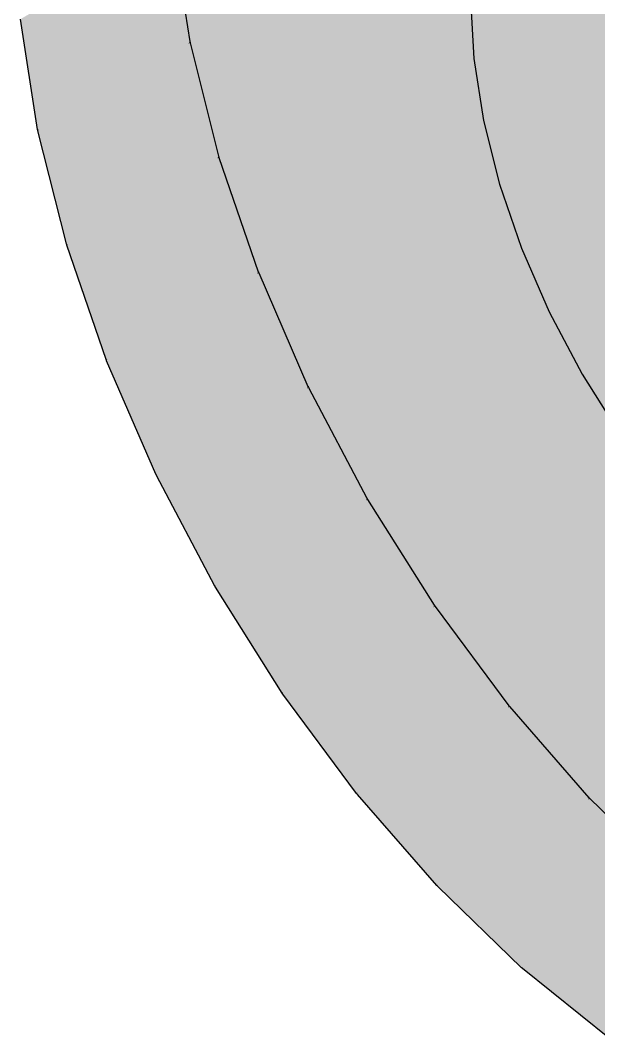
# Model space of a CAD drawing. Extents: x 0 to 297, y 0 to 210.
# Drawn here: x 184.78 to 190.15, y 142.9 to 152.36 of the extents above; entities that cross this region are included whole.
import ezdxf

# ---------------------------------------------------------------- set-up
doc = ezdxf.new("R2010")
doc.units = 0
doc.layers.add('SOMBRA', color=8, linetype='CONTINUOUS')
doc.layers.add('VISIBLE', color=7, linetype='CONTINUOUS')

msp = doc.modelspace()

# ---------------------------------------------------------------- linework, layer by layer
at = {"layer": 'SOMBRA', "color": 253}
for points in [[(188.9645, 152.5588), (193.2071, 155.0083), (188.9947, 152.0085)], [(193.2071, 155.0083), (193.2374, 154.458), (188.9947, 152.0085)], [(188.9947, 152.0085), (193.2374, 154.458), (189.0849, 151.4326)], [(193.2374, 154.458), (193.3276, 153.8821), (189.0849, 151.4326)], [(186.1922, 153.1902), (186.3529, 152.1647), (184.9387, 151.3482)], [(186.1922, 153.1902), (184.9387, 151.3482), (186.1772, 153.1815)], [(186.3529, 152.1647), (186.1922, 153.1902), (186.2042, 153.1954)], [(186.3529, 152.1647), (186.2042, 153.1954), (187.1951, 152.7739)], [(186.1772, 153.1815), (184.9387, 151.3482), (184.778, 152.3737)], [(188.257, 152.9673), (188.2933, 152.3068), (187.8477, 152.4963)], [(188.257, 152.9673), (188.5664, 152.7887), (188.2933, 152.3068)], [(186.3529, 152.1647), (187.1951, 152.7739), (186.3662, 152.1611)], [(187.1951, 152.7739), (187.3316, 151.9024), (186.3662, 152.1611)], [(187.1951, 152.7739), (187.8477, 152.4963), (187.3316, 151.9024)], [(188.5664, 152.7887), (188.6, 152.1764), (188.2933, 152.3068)], [(188.5664, 152.7887), (188.7743, 152.6686), (188.6, 152.1764)], [(188.7743, 152.6686), (188.8062, 152.0887), (188.6, 152.1764)], [(188.7743, 152.6686), (188.9029, 152.5944), (188.8062, 152.0887)], [(188.9029, 152.5944), (188.9337, 152.0344), (188.8062, 152.0887)], [(188.9029, 152.5944), (188.9645, 152.5588), (188.9337, 152.0344)], [(188.9645, 152.5588), (188.9947, 152.0085), (188.9337, 152.0344)], [(187.8477, 152.4963), (187.9675, 151.7321), (187.3316, 151.9024)], [(187.8477, 152.4963), (188.2933, 152.3068), (187.9675, 151.7321)], [(188.2933, 152.3068), (188.4015, 151.6158), (187.9675, 151.7321)], [(188.2933, 152.3068), (188.6, 152.1764), (188.4015, 151.6158)], [(186.3557, 152.1534), (186.3529, 152.1647), (186.3662, 152.1611)], [(186.6205, 151.1), (186.3557, 152.1534), (186.3662, 152.1611)], [(186.6205, 151.1), (186.3662, 152.1611), (187.3316, 151.9024)], [(188.6, 152.1764), (188.7004, 151.5357), (188.4015, 151.6158)], [(188.6, 152.1764), (188.8062, 152.0887), (188.7004, 151.5357)], [(188.8062, 152.0887), (188.9013, 151.4819), (188.7004, 151.5357)], [(188.8062, 152.0887), (188.9337, 152.0344), (188.9013, 151.4819)], [(188.9337, 152.0344), (189.0255, 151.4486), (188.9013, 151.4819)], [(188.9337, 152.0344), (188.9947, 152.0085), (189.0255, 151.4486)], [(188.9947, 152.0085), (189.0849, 151.4326), (189.0255, 151.4486)], [(186.6205, 151.1), (187.3316, 151.9024), (186.6332, 151.0987)], [(187.3316, 151.9024), (187.5566, 151.0073), (186.6332, 151.0987)], [(187.3316, 151.9024), (187.9675, 151.7321), (187.5566, 151.0073)], [(187.9675, 151.7321), (188.1648, 150.947), (187.5566, 151.0073)], [(187.9675, 151.7321), (188.4015, 151.6158), (188.1648, 150.947)], [(188.4015, 151.6158), (188.5799, 150.9059), (188.1648, 150.947)], [(188.4015, 151.6158), (188.7004, 151.5357), (188.5799, 150.9059)], [(188.7004, 151.5357), (188.8658, 150.8776), (188.5799, 150.9059)], [(188.7004, 151.5357), (188.9013, 151.4819), (188.8658, 150.8776)], [(188.9013, 151.4819), (189.0579, 150.8585), (188.8658, 150.8776)], [(188.9013, 151.4819), (189.0255, 151.4486), (189.0579, 150.8585)], [(189.0255, 151.4486), (189.1767, 150.8468), (189.0579, 150.8585)], [(189.0255, 151.4486), (189.0849, 151.4326), (189.1767, 150.8468)], [(189.0849, 151.4326), (189.2336, 150.8411), (189.1767, 150.8468)], [(186.6244, 151.0886), (186.6205, 151.1), (186.6332, 151.0987)], [(186.9886, 150.0253), (186.6244, 151.0886), (186.6332, 151.0987)], [(186.9886, 150.0253), (186.6332, 151.0987), (187.5566, 151.0073)], [(186.9886, 150.0253), (187.5566, 151.0073), (187.0006, 150.0264)], [(187.5566, 151.0073), (187.8662, 150.1037), (187.0006, 150.0264)], [(187.5566, 151.0073), (188.1648, 150.947), (187.8662, 150.1037)], [(188.1648, 150.947), (188.4362, 150.1546), (187.8662, 150.1037)], [(188.1648, 150.947), (188.5799, 150.9059), (188.4362, 150.1546)], [(188.5799, 150.9059), (188.8254, 150.1894), (188.4362, 150.1546)], [(188.5799, 150.9059), (188.8658, 150.8776), (188.8254, 150.1894)], [(188.8658, 150.8776), (189.0934, 150.2133), (188.8254, 150.1894)], [(188.8658, 150.8776), (189.0579, 150.8585), (189.0934, 150.2133)], [(189.0579, 150.8585), (189.2735, 150.2294), (189.0934, 150.2133)], [(189.0579, 150.8585), (189.1767, 150.8468), (189.2735, 150.2294)], [(189.1767, 150.8468), (189.3848, 150.2393), (189.2735, 150.2294)], [(189.1767, 150.8468), (189.2336, 150.8411), (189.3848, 150.2393)], [(189.2336, 150.8411), (189.4381, 150.2441), (189.3848, 150.2393)], [(187.8662, 150.1037), (188.4362, 150.1546), (188.255, 149.2072)], [(188.4362, 150.1546), (188.7772, 149.3684), (188.255, 149.2072)], [(188.4362, 150.1546), (188.8254, 150.1894), (188.7772, 149.3684)], [(188.8254, 150.1894), (189.1338, 149.4785), (188.7772, 149.3684)], [(188.8254, 150.1894), (189.0934, 150.2133), (189.1338, 149.4785)], [(189.0934, 150.2133), (189.2735, 150.2294), (189.3792, 149.5543)], [(189.0934, 150.2133), (189.3792, 149.5543), (189.1338, 149.4785)], [(189.2735, 150.2294), (189.3848, 150.2393), (189.5442, 149.6052)], [(189.2735, 150.2294), (189.5442, 149.6052), (189.3792, 149.5543)], [(189.3848, 150.2393), (189.4381, 150.2441), (189.6462, 149.6367)], [(189.3848, 150.2393), (189.6462, 149.6367), (189.5442, 149.6052)], [(189.4381, 150.2441), (189.6951, 149.6517), (189.6462, 149.6367)], [(187.4511, 148.9591), (187.0006, 150.0264), (187.8662, 150.1037)], [(187.4511, 148.9591), (187.8662, 150.1037), (187.4621, 148.9625)], [(187.8662, 150.1037), (188.255, 149.2072), (187.4621, 148.9625)], [(186.9936, 150.014), (186.9886, 150.0253), (187.0006, 150.0264)], [(187.4511, 148.9591), (186.9936, 150.014), (187.0006, 150.0264)], [(189.3792, 149.5543), (189.5442, 149.6052), (189.7185, 148.9117)], [(189.5442, 149.6052), (189.6462, 149.6367), (189.8655, 148.9966)], [(189.5442, 149.6052), (189.8655, 148.9966), (189.7185, 148.9117)], [(189.6462, 149.6367), (189.6951, 149.6517), (189.9565, 149.0491)], [(189.6462, 149.6367), (189.9565, 149.0491), (189.8655, 148.9966)], [(189.6951, 149.6517), (190, 149.0742), (189.9565, 149.0491)], [(189.1338, 149.4785), (189.3792, 149.5543), (189.4997, 148.7854)], [(189.3792, 149.5543), (189.7185, 148.9117), (189.4997, 148.7854)], [(188.7772, 149.3684), (189.1338, 149.4785), (189.1819, 148.6019)], [(189.1338, 149.4785), (189.4997, 148.7854), (189.1819, 148.6019)], [(188.255, 149.2072), (188.7772, 149.3684), (188.7165, 148.3332)], [(188.7772, 149.3684), (189.1819, 148.6019), (188.7165, 148.3332)], [(188, 147.9195), (187.4621, 148.9625), (188.255, 149.2072)], [(188, 147.9195), (188.255, 149.2072), (188.0098, 147.9251)], [(188.255, 149.2072), (188.7165, 148.3332), (188.0098, 147.9251)], [(189.8655, 148.9966), (189.9565, 149.0491), (190.2319, 148.414)], [(189.9565, 149.0491), (190, 149.0742), (190.3102, 148.4866)], [(189.9565, 149.0491), (190.3102, 148.4866), (190.2319, 148.414)], [(190, 149.0742), (190.3477, 148.5214), (190.3102, 148.4866)], [(187.457, 148.948), (187.4511, 148.9591), (187.4621, 148.9625)], [(188, 147.9195), (187.457, 148.948), (187.4621, 148.9625)], [(189.7185, 148.9117), (189.8655, 148.9966), (190.1054, 148.2966)], [(189.8655, 148.9966), (190.2319, 148.414), (190.1054, 148.2966)], [(189.4997, 148.7854), (189.7185, 148.9117), (189.917, 148.1219)], [(189.7185, 148.9117), (190.1054, 148.2966), (189.917, 148.1219)], [(189.1819, 148.6019), (189.4997, 148.7854), (189.6434, 147.8681)], [(189.4997, 148.7854), (189.917, 148.1219), (189.6434, 147.8681)], [(188.7165, 148.3332), (189.1819, 148.6019), (189.2427, 147.4965)], [(189.1819, 148.6019), (189.6434, 147.8681), (189.2427, 147.4965)], [(190.1054, 148.2966), (190.2319, 148.414), (190.5332, 147.7195)], [(188.6259, 146.9244), (188.0098, 147.9251), (188.7165, 148.3332)], [(188.6259, 146.9244), (188.7165, 148.3332), (188.6343, 146.9322)], [(188.7165, 148.3332), (189.2427, 147.4965), (188.6343, 146.9322)], [(189.917, 148.1219), (190.1054, 148.2966), (190.3785, 147.4994)], [(190.1054, 148.2966), (190.5332, 147.7195), (190.3785, 147.4994)], [(189.6434, 147.8681), (189.917, 148.1219), (190.1538, 147.1797)], [(189.917, 148.1219), (190.3785, 147.4994), (190.1538, 147.1797)], [(188.0067, 147.9089), (188, 147.9195), (188.0098, 147.9251)], [(188.6259, 146.9244), (188.0067, 147.9089), (188.0098, 147.9251)], [(189.2427, 147.4965), (189.6434, 147.8681), (189.8246, 146.7115)], [(189.6434, 147.8681), (190.1538, 147.1797), (189.8246, 146.7115)], [(189.318, 145.9907), (188.6343, 146.9322), (189.2427, 147.4965)], [(189.318, 145.9907), (189.2427, 147.4965), (189.3249, 146.0005)], [(189.2427, 147.4965), (189.8246, 146.7115), (189.3249, 146.0005)], [(190.1538, 147.1797), (190.3785, 147.4994), (190.7043, 146.5484)], [(189.8246, 146.7115), (190.1538, 147.1797), (190.4524, 145.9916)], [(190.1538, 147.1797), (190.7043, 146.5484), (190.4524, 145.9916)], [(188.6332, 146.9144), (188.6259, 146.9244), (188.6343, 146.9322)], [(189.318, 145.9907), (188.6332, 146.9144), (188.6343, 146.9322)], [(190.0646, 145.1345), (189.3249, 146.0005), (189.8246, 146.7115)], [(190.0646, 145.1345), (189.8246, 146.7115), (190.0699, 145.1462)], [(189.8246, 146.7115), (190.4524, 145.9916), (190.0699, 145.1462)], [(189.326, 145.9816), (189.318, 145.9907), (189.3249, 146.0005)], [(190.0646, 145.1345), (189.326, 145.9816), (189.3249, 146.0005)], [(190.8529, 144.3705), (190.0699, 145.1462), (190.4524, 145.9916)], [(190.073, 145.1264), (190.0646, 145.1345), (190.0699, 145.1462)], [(190.8529, 144.3705), (190.073, 145.1264), (190.0699, 145.1462)]]:
    msp.add_solid(points, dxfattribs=at)
at = {"layer": 'SOMBRA', "color": 252}
for points in [[(188.9335, 154.1826), (191.0858, 149.7011), (189.318, 154.2572)], [(189.318, 154.2572), (191.0858, 149.7011), (189.7328, 154.2539)], [(189.7328, 154.2539), (191.0858, 149.7011), (190.1707, 154.1728)], [(188.5858, 154.0312), (191.0858, 149.7011), (188.9335, 154.1826)], [(188.2809, 153.8058), (191.0858, 149.7011), (188.5858, 154.0312)], [(189.0849, 151.4326), (193.3276, 153.8821), (189.2336, 150.8411)], [(193.3276, 153.8821), (193.4762, 153.2906), (189.2336, 150.8411)], [(188.0239, 153.5101), (191.0858, 149.7011), (188.2809, 153.8058)], [(187.8194, 153.1492), (191.0858, 149.7011), (188.0239, 153.5101)], [(189.2336, 150.8411), (193.4762, 153.2906), (189.4381, 150.2441)], [(193.4762, 153.2906), (193.6808, 152.6936), (189.4381, 150.2441)], [(187.6707, 152.7294), (191.0858, 149.7011), (187.8194, 153.1492)], [(187.392, 152.3952), (187.5195, 152.3022), (187.6707, 152.7294)], [(187.5195, 152.3022), (187.5805, 152.2577), (187.6707, 152.7294)], [(187.5805, 152.2577), (191.0858, 149.7011), (187.6707, 152.7294)], [(189.4381, 150.2441), (193.6808, 152.6936), (189.6951, 149.6517)], [(193.6808, 152.6936), (193.9377, 152.1012), (189.6951, 149.6517)], [(186.3933, 152.4103), (186.8427, 152.1508), (187.1858, 152.5456)], [(186.8427, 152.1508), (187.392, 152.3952), (187.1858, 152.5456)], [(184.778, 152.3737), (185.7809, 151.9574), (184.7899, 152.3789)], [(184.778, 152.3737), (184.9387, 151.3482), (184.952, 151.3446)], [(184.778, 152.3737), (184.952, 151.3446), (185.7809, 151.9574)], [(184.7899, 152.3789), (185.7809, 151.9574), (186.3933, 152.4103)], [(185.7809, 151.9574), (186.8427, 152.1508), (186.3933, 152.4103)], [(186.8427, 152.1508), (187.1522, 151.9722), (187.392, 152.3952)], [(187.1522, 151.9722), (187.5195, 152.3022), (187.392, 152.3952)], [(187.1522, 151.9722), (187.3601, 151.8521), (187.5195, 152.3022)], [(187.3601, 151.8521), (187.5805, 152.2577), (187.5195, 152.3022)], [(187.3601, 151.8521), (187.4887, 151.7779), (187.5805, 152.2577)], [(187.4887, 151.7779), (187.5503, 151.7423), (187.5805, 152.2577)], [(187.5503, 151.7423), (191.0858, 149.7011), (187.5805, 152.2577)], [(184.9387, 151.3482), (186.3529, 152.1647), (186.3407, 152.1447)], [(184.9387, 151.3482), (186.3407, 152.1447), (184.9415, 151.3369)], [(186.3407, 152.1447), (185.2063, 150.2835), (184.9415, 151.3369)], [(186.3557, 152.1534), (186.6205, 151.1), (185.2063, 150.2835)], [(186.3557, 152.1534), (185.2063, 150.2835), (186.3407, 152.1447)], [(185.7809, 151.9574), (186.4335, 151.6798), (186.8427, 152.1508)], [(186.3529, 152.1647), (186.3557, 152.1534), (186.3407, 152.1447)], [(186.4335, 151.6798), (187.1522, 151.9722), (186.8427, 152.1508)], [(189.6951, 149.6517), (193.9377, 152.1012), (190, 149.0742)], [(193.9377, 152.1012), (194.2426, 151.5237), (190, 149.0742)], [(184.952, 151.3446), (186.4335, 151.6798), (185.7809, 151.9574)], [(186.4335, 151.6798), (186.879, 151.4903), (187.1522, 151.9722)], [(186.879, 151.4903), (187.3601, 151.8521), (187.1522, 151.9722)], [(186.879, 151.4903), (187.1858, 151.3599), (187.3601, 151.8521)], [(187.1858, 151.3599), (187.4887, 151.7779), (187.3601, 151.8521)], [(187.1858, 151.3599), (187.392, 151.2722), (187.4887, 151.7779)], [(187.392, 151.2722), (187.5503, 151.7423), (187.4887, 151.7779)], [(184.952, 151.3446), (185.9174, 151.0859), (186.4335, 151.6798)], [(185.9174, 151.0859), (186.879, 151.4903), (186.4335, 151.6798)], [(187.392, 151.2722), (187.5195, 151.2179), (187.5503, 151.7423)], [(187.5195, 151.2179), (187.5805, 151.192), (187.5503, 151.7423)], [(187.5805, 151.192), (191.0858, 149.7011), (187.5503, 151.7423)], [(185.9174, 151.0859), (186.5532, 150.9156), (186.879, 151.4903)], [(186.5532, 150.9156), (187.1858, 151.3599), (186.879, 151.4903)], [(190, 149.0742), (194.2426, 151.5237), (190.3477, 148.5214)], [(184.9387, 151.3482), (184.9415, 151.3369), (184.952, 151.3446)], [(184.9415, 151.3369), (185.9174, 151.0859), (184.952, 151.3446)], [(184.9415, 151.3369), (185.2063, 150.2835), (185.219, 150.2822)], [(184.9415, 151.3369), (185.219, 150.2822), (185.9174, 151.0859)], [(186.5532, 150.9156), (186.9873, 150.7993), (187.1858, 151.3599)], [(186.9873, 150.7993), (187.392, 151.2722), (187.1858, 151.3599)], [(186.9873, 150.7993), (187.2862, 150.7192), (187.392, 151.2722)], [(187.2862, 150.7192), (187.5195, 151.2179), (187.392, 151.2722)], [(187.2862, 150.7192), (187.4871, 150.6654), (187.5195, 151.2179)], [(187.4871, 150.6654), (187.5805, 151.192), (187.5195, 151.2179)], [(185.2063, 150.2835), (186.6205, 151.1), (186.6094, 151.0799)], [(186.6205, 151.1), (186.6244, 151.0886), (186.6094, 151.0799)], [(187.4871, 150.6654), (187.6113, 150.6321), (187.5805, 151.192)], [(187.6113, 150.6321), (187.6707, 150.6161), (187.5805, 151.192)], [(187.6707, 150.6161), (191.0858, 149.7011), (187.5805, 151.192)], [(185.2063, 150.2835), (186.6094, 151.0799), (185.2102, 150.2721)], [(186.6094, 151.0799), (185.5744, 149.2088), (185.2102, 150.2721)], [(185.219, 150.2822), (186.5532, 150.9156), (185.9174, 151.0859)], [(186.6244, 151.0886), (186.9886, 150.0253), (185.5744, 149.2088)], [(186.6244, 151.0886), (185.5744, 149.2088), (186.6094, 151.0799)], [(185.219, 150.2822), (186.1424, 150.1908), (186.5532, 150.9156)], [(186.1424, 150.1908), (186.9873, 150.7993), (186.5532, 150.9156)], [(186.1424, 150.1908), (186.7505, 150.1305), (186.9873, 150.7993)], [(186.7505, 150.1305), (187.2862, 150.7192), (186.9873, 150.7993)], [(186.7505, 150.1305), (187.1657, 150.0894), (187.2862, 150.7192)], [(187.1657, 150.0894), (187.4871, 150.6654), (187.2862, 150.7192)], [(187.1657, 150.0894), (187.4516, 150.0611), (187.4871, 150.6654)], [(187.4516, 150.0611), (187.6113, 150.6321), (187.4871, 150.6654)], [(187.4516, 150.0611), (187.6437, 150.042), (187.6113, 150.6321)], [(187.6437, 150.042), (187.6707, 150.6161), (187.6113, 150.6321)], [(187.6437, 150.042), (187.7625, 150.0303), (187.6707, 150.6161)], [(187.7625, 150.0303), (187.8194, 150.0246), (187.6707, 150.6161)], [(187.8194, 150.0246), (191.0858, 149.7011), (187.6707, 150.6161)], [(185.2063, 150.2835), (185.2102, 150.2721), (185.219, 150.2822)], [(185.2102, 150.2721), (186.1424, 150.1908), (185.219, 150.2822)], [(185.2102, 150.2721), (185.5744, 149.2088), (185.5864, 149.2099)], [(185.2102, 150.2721), (185.5864, 149.2099), (186.1424, 150.1908)], [(185.5864, 149.2099), (186.7505, 150.1305), (186.1424, 150.1908)], [(185.5864, 149.2099), (186.4519, 149.2872), (186.7505, 150.1305)], [(186.4519, 149.2872), (187.1657, 150.0894), (186.7505, 150.1305)], [(186.4519, 149.2872), (187.022, 149.3381), (187.1657, 150.0894)], [(187.022, 149.3381), (187.4516, 150.0611), (187.1657, 150.0894)], [(187.022, 149.3381), (187.4112, 149.3729), (187.4516, 150.0611)], [(187.4112, 149.3729), (187.6437, 150.042), (187.4516, 150.0611)], [(185.5744, 149.2088), (186.9886, 150.0253), (186.9785, 150.0053)], [(185.5744, 149.2088), (186.9785, 150.0053), (185.5794, 149.1975)], [(186.9785, 150.0053), (186.0369, 148.1426), (185.5794, 149.1975)], [(186.9936, 150.014), (187.4511, 148.9591), (186.0369, 148.1426)], [(186.9936, 150.014), (186.0369, 148.1426), (186.9785, 150.0053)], [(186.9886, 150.0253), (186.9936, 150.014), (186.9785, 150.0053)], [(187.4112, 149.3729), (187.6792, 149.3968), (187.6437, 150.042)], [(187.6792, 149.3968), (187.7625, 150.0303), (187.6437, 150.042)], [(187.6792, 149.3968), (187.8592, 149.4129), (187.7625, 150.0303)], [(187.8592, 149.4129), (187.8194, 150.0246), (187.7625, 150.0303)], [(187.8592, 149.4129), (187.9706, 149.4228), (187.8194, 150.0246)], [(187.9706, 149.4228), (188.0239, 149.4276), (187.8194, 150.0246)], [(188.0239, 149.4276), (191.0858, 149.7011), (187.8194, 150.0246)], [(188.2809, 148.8352), (191.0858, 149.7011), (188.0239, 149.4276)], [(188.5858, 148.2577), (191.0858, 149.7011), (188.2809, 148.8352)], [(188.9335, 147.7049), (191.0858, 149.7011), (188.5858, 148.2577)], [(189.318, 147.1862), (191.0858, 149.7011), (188.9335, 147.7049)], [(189.7328, 146.7105), (191.0858, 149.7011), (189.318, 147.1862)], [(190.1707, 146.286), (191.0858, 149.7011), (189.7328, 146.7105)], [(187.363, 148.5519), (187.7196, 148.662), (187.6792, 149.3968)], [(187.363, 148.5519), (187.6792, 149.3968), (187.4112, 149.3729)], [(187.7196, 148.662), (187.8592, 149.4129), (187.6792, 149.3968)], [(187.7196, 148.662), (187.965, 148.7378), (187.8592, 149.4129)], [(187.965, 148.7378), (187.9706, 149.4228), (187.8592, 149.4129)], [(187.965, 148.7378), (188.13, 148.7887), (187.9706, 149.4228)], [(188.13, 148.7887), (188.0239, 149.4276), (187.9706, 149.4228)], [(188.13, 148.7887), (188.232, 148.8202), (188.0239, 149.4276)], [(188.232, 148.8202), (188.2809, 148.8352), (188.0239, 149.4276)], [(186.0479, 148.146), (186.8408, 148.3907), (187.022, 149.3381)], [(186.0479, 148.146), (187.022, 149.3381), (186.4519, 149.2872)], [(186.8408, 148.3907), (187.363, 148.5519), (187.4112, 149.3729)], [(186.8408, 148.3907), (187.4112, 149.3729), (187.022, 149.3381)], [(185.5744, 149.2088), (185.5794, 149.1975), (185.5864, 149.2099)], [(185.5794, 149.1975), (186.0479, 148.146), (186.4519, 149.2872)], [(185.5794, 149.1975), (186.4519, 149.2872), (185.5864, 149.2099)], [(185.5794, 149.1975), (186.0369, 148.1426), (186.0479, 148.146)], [(186.0369, 148.1426), (187.4511, 148.9591), (187.4419, 148.9393)], [(186.0369, 148.1426), (187.4419, 148.9393), (186.0428, 148.1315)], [(187.4419, 148.9393), (186.5858, 147.103), (186.0428, 148.1315)], [(187.457, 148.948), (188, 147.9195), (186.5858, 147.103)], [(187.457, 148.948), (186.5858, 147.103), (187.4419, 148.9393)], [(187.4511, 148.9591), (187.457, 148.948), (187.4419, 148.9393)], [(188.4513, 148.1801), (188.2809, 148.8352), (188.232, 148.8202)], [(188.4513, 148.1801), (188.5423, 148.2326), (188.2809, 148.8352)], [(188.5423, 148.2326), (188.5858, 148.2577), (188.2809, 148.8352)], [(187.7677, 147.7854), (187.965, 148.7378), (187.7196, 148.662)], [(187.7677, 147.7854), (188.0855, 147.9689), (187.965, 148.7378)], [(188.0855, 147.9689), (188.13, 148.7887), (187.965, 148.7378)], [(188.0855, 147.9689), (188.3043, 148.0952), (188.13, 148.7887)], [(188.3043, 148.0952), (188.232, 148.8202), (188.13, 148.7887)], [(188.3043, 148.0952), (188.4513, 148.1801), (188.232, 148.8202)], [(187.3023, 147.5167), (187.7677, 147.7854), (187.7196, 148.662)], [(187.3023, 147.5167), (187.7196, 148.662), (187.363, 148.5519)], [(186.5955, 147.1086), (187.3023, 147.5167), (187.363, 148.5519)], [(186.5955, 147.1086), (187.363, 148.5519), (186.8408, 148.3907)], [(186.0428, 148.1315), (186.5955, 147.1086), (186.8408, 148.3907)], [(186.0428, 148.1315), (186.8408, 148.3907), (186.0479, 148.146)], [(188.5028, 147.3054), (188.4513, 148.1801), (188.3043, 148.0952)], [(188.6911, 147.4801), (188.5423, 148.2326), (188.4513, 148.1801)], [(188.5028, 147.3054), (188.6911, 147.4801), (188.4513, 148.1801)], [(188.8177, 147.5975), (188.5858, 148.2577), (188.5423, 148.2326)], [(188.6911, 147.4801), (188.8177, 147.5975), (188.5423, 148.2326)], [(188.8177, 147.5975), (188.896, 147.6701), (188.5858, 148.2577)], [(188.896, 147.6701), (188.9335, 147.7049), (188.5858, 148.2577)], [(186.0369, 148.1426), (186.0428, 148.1315), (186.0479, 148.146)], [(186.0428, 148.1315), (186.5858, 147.103), (186.5955, 147.1086)], [(188.2292, 147.0516), (188.3043, 148.0952), (188.0855, 147.9689)], [(188.2292, 147.0516), (188.5028, 147.3054), (188.3043, 148.0952)], [(186.5858, 147.103), (188, 147.9195), (187.9916, 147.9002)], [(186.5858, 147.103), (187.9916, 147.9002), (186.5924, 147.0924)], [(187.9916, 147.9002), (187.2117, 146.1079), (186.5924, 147.0924)], [(188.0067, 147.9089), (187.2117, 146.1079), (187.9916, 147.9002)], [(188.0067, 147.9089), (188.6259, 146.9244), (187.2117, 146.1079)], [(187.8285, 146.68), (188.0855, 147.9689), (187.7677, 147.7854)], [(187.8285, 146.68), (188.2292, 147.0516), (188.0855, 147.9689)], [(188, 147.9195), (188.0067, 147.9089), (187.9916, 147.9002)], [(187.22, 146.1157), (187.7677, 147.7854), (187.3023, 147.5167)], [(187.22, 146.1157), (187.8285, 146.68), (187.7677, 147.7854)], [(189.2229, 147.0509), (188.9335, 147.7049), (188.896, 147.6701)], [(189.2229, 147.0509), (189.2872, 147.1424), (188.9335, 147.7049)], [(189.2872, 147.1424), (189.318, 147.1862), (188.9335, 147.7049)], [(188.9643, 146.6829), (188.8177, 147.5975), (188.6911, 147.4801)], [(189.119, 146.903), (188.896, 147.6701), (188.8177, 147.5975)], [(188.9643, 146.6829), (189.119, 146.903), (188.8177, 147.5975)], [(189.119, 146.903), (189.2229, 147.0509), (188.896, 147.6701)], [(186.5924, 147.0924), (187.3023, 147.5167), (186.5955, 147.1086)], [(186.5924, 147.0924), (187.22, 146.1157), (187.3023, 147.5167)], [(188.7396, 146.3632), (188.6911, 147.4801), (188.5028, 147.3054)], [(188.7396, 146.3632), (188.9643, 146.6829), (188.6911, 147.4801)], [(188.4104, 145.895), (188.5028, 147.3054), (188.2292, 147.0516)], [(188.4104, 145.895), (188.7396, 146.3632), (188.5028, 147.3054)], [(189.5805, 146.3738), (189.2872, 147.1424), (189.2229, 147.0509)], [(189.66, 146.5497), (189.318, 147.1862), (189.2872, 147.1424)], [(189.5805, 146.3738), (189.66, 146.5497), (189.2872, 147.1424)], [(189.66, 146.5497), (189.7092, 146.6584), (189.318, 147.1862)], [(189.7092, 146.6584), (189.7328, 146.7105), (189.318, 147.1862)], [(186.5858, 147.103), (186.5924, 147.0924), (186.5955, 147.1086)], [(186.5924, 147.0924), (187.2117, 146.1079), (187.22, 146.1157)], [(187.9107, 145.184), (188.2292, 147.0516), (187.8285, 146.68)], [(187.9107, 145.184), (188.4104, 145.895), (188.2292, 147.0516)], [(189.462, 146.112), (189.2229, 147.0509), (189.119, 146.903)], [(189.462, 146.112), (189.5805, 146.3738), (189.2229, 147.0509)], [(187.2117, 146.1079), (188.6259, 146.9244), (188.6182, 146.9058)], [(187.2117, 146.1079), (188.6182, 146.9058), (187.219, 146.098)], [(188.6182, 146.9058), (187.9038, 145.1742), (187.219, 146.098)], [(188.6332, 146.9144), (187.9038, 145.1742), (188.6182, 146.9058)], [(188.6332, 146.9144), (189.318, 145.9907), (187.9038, 145.1742)], [(188.6259, 146.9244), (188.6332, 146.9144), (188.6182, 146.9058)], [(189.2901, 145.7319), (189.119, 146.903), (188.9643, 146.6829)], [(189.2901, 145.7319), (189.462, 146.112), (189.119, 146.903)], [(187.219, 146.098), (187.8285, 146.68), (187.22, 146.1157)], [(187.219, 146.098), (187.9107, 145.184), (187.8285, 146.68)], [(189.0382, 145.1751), (188.9643, 146.6829), (188.7396, 146.3632)], [(189.0382, 145.1751), (189.2901, 145.7319), (188.9643, 146.6829)], [(190.0677, 145.9015), (189.7092, 146.6584), (189.66, 146.5497)], [(190.1215, 146.1023), (189.7328, 146.7105), (189.7092, 146.6584)], [(190.0677, 145.9015), (190.1215, 146.1023), (189.7092, 146.6584)], [(190.1215, 146.1023), (190.1548, 146.2266), (189.7328, 146.7105)], [(190.1548, 146.2266), (190.1707, 146.286), (189.7328, 146.7105)], [(189.9876, 145.6026), (189.66, 146.5497), (189.5805, 146.3738)], [(189.9876, 145.6026), (190.0677, 145.9015), (189.66, 146.5497)], [(189.8713, 145.1685), (189.5805, 146.3738), (189.462, 146.112)], [(189.8713, 145.1685), (189.9876, 145.6026), (189.5805, 146.3738)], [(188.6557, 144.3297), (188.7396, 146.3632), (188.4104, 145.895)], [(188.6557, 144.3297), (189.0382, 145.1751), (188.7396, 146.3632)], [(190.5723, 145.4942), (190.1548, 146.2266), (190.1215, 146.1023)], [(187.2117, 146.1079), (187.219, 146.098), (187.22, 146.1157)], [(187.219, 146.098), (187.9038, 145.1742), (187.9107, 145.184)], [(189.7009, 144.5327), (189.462, 146.112), (189.2901, 145.7319)], [(189.7009, 144.5327), (189.8713, 145.1685), (189.462, 146.112)], [(190.532, 145.1633), (190.1215, 146.1023), (190.0677, 145.9015)], [(190.532, 145.1633), (190.5723, 145.4942), (190.1215, 146.1023)], [(187.9038, 145.1742), (189.318, 145.9907), (189.3109, 145.973)], [(189.318, 145.9907), (189.326, 145.9816), (189.3109, 145.973)], [(187.9038, 145.1742), (189.3109, 145.973), (187.9117, 145.1651)], [(187.9117, 145.1651), (188.4104, 145.895), (187.9107, 145.184)], [(189.3109, 145.973), (188.6504, 144.318), (187.9117, 145.1651)], [(187.9117, 145.1651), (188.6557, 144.3297), (188.4104, 145.895)], [(189.326, 145.9816), (188.6504, 144.318), (189.3109, 145.973)], [(189.326, 145.9816), (190.0646, 145.1345), (188.6504, 144.318)], [(190.4733, 144.6827), (190.0677, 145.9015), (189.9876, 145.6026)], [(190.4733, 144.6827), (190.532, 145.1633), (190.0677, 145.9015)], [(189.4422, 143.5673), (189.2901, 145.7319), (189.0382, 145.1751)], [(189.4422, 143.5673), (189.7009, 144.5327), (189.2901, 145.7319)], [(190.3874, 143.9787), (189.9876, 145.6026), (189.8713, 145.1685)], [(190.3874, 143.9787), (190.4733, 144.6827), (189.9876, 145.6026)], [(187.9038, 145.1742), (187.9117, 145.1651), (187.9107, 145.184)], [(187.9117, 145.1651), (188.6504, 144.318), (188.6557, 144.3297)], [(188.6588, 144.3099), (189.0382, 145.1751), (188.6557, 144.3297)], [(188.6588, 144.3099), (189.4422, 143.5673), (189.0382, 145.1751)], [(190.2569, 142.9098), (189.8713, 145.1685), (189.7009, 144.5327)], [(190.2569, 142.9098), (190.3874, 143.9787), (189.8713, 145.1685)], [(188.6504, 144.318), (190.0646, 145.1345), (190.058, 145.1177)], [(188.6504, 144.318), (190.058, 145.1177), (188.6588, 144.3099)], [(190.058, 145.1177), (189.4387, 143.554), (188.6588, 144.3099)], [(190.073, 145.1264), (189.4387, 143.554), (190.058, 145.1177)], [(190.073, 145.1264), (190.8529, 144.3705), (189.4387, 143.554)], [(190.0646, 145.1345), (190.073, 145.1264), (190.058, 145.1177)], [(189.4473, 143.547), (189.7009, 144.5327), (189.4422, 143.5673)], [(189.4473, 143.547), (190.2569, 142.9098), (189.7009, 144.5327)], [(188.6504, 144.318), (188.6588, 144.3099), (188.6557, 144.3297)], [(188.6588, 144.3099), (189.4387, 143.554), (189.4422, 143.5673)], [(189.4387, 143.554), (190.8529, 144.3705), (190.8465, 144.3548)], [(189.4387, 143.554), (190.8465, 144.3548), (189.4473, 143.547)], [(190.8465, 144.3548), (190.2551, 142.8951), (189.4473, 143.547)], [(189.4387, 143.554), (189.4473, 143.547), (189.4422, 143.5673)], [(189.4473, 143.547), (190.2551, 142.8951), (190.2569, 142.9098)]]:
    msp.add_solid(points, dxfattribs=at)
at = {"layer": 'VISIBLE'}
for p, q in [((186.1922, 153.1902), (186.3529, 152.1647)), ((188.9645, 152.5588), (188.9947, 152.0085)), ((184.9387, 151.3482), (184.778, 152.3737)), ((186.3529, 152.1647), (186.3557, 152.1534)), ((186.3557, 152.1534), (186.6205, 151.1)), ((188.9947, 152.0085), (189.0849, 151.4326)), ((189.0849, 151.4326), (189.2336, 150.8411)), ((184.9415, 151.3369), (184.9387, 151.3482)), ((185.2063, 150.2835), (184.9415, 151.3369)), ((186.6205, 151.1), (186.6244, 151.0886)), ((186.6244, 151.0886), (186.9886, 150.0253)), ((189.2336, 150.8411), (189.4381, 150.2441)), ((185.2102, 150.2721), (185.2063, 150.2835)), ((185.5744, 149.2088), (185.2102, 150.2721)), ((189.4381, 150.2441), (189.6951, 149.6517)), ((186.9886, 150.0253), (186.9936, 150.014)), ((186.9936, 150.014), (187.4511, 148.9591)), ((189.6951, 149.6517), (190, 149.0742)), ((185.5794, 149.1975), (185.5744, 149.2088)), ((186.0369, 148.1426), (185.5794, 149.1975)), ((190, 149.0742), (190.3477, 148.5214)), ((187.4511, 148.9591), (187.457, 148.948)), ((187.457, 148.948), (188, 147.9195)), ((186.0428, 148.1315), (186.0369, 148.1426)), ((186.5858, 147.103), (186.0428, 148.1315)), ((188, 147.9195), (188.0067, 147.9089)), ((188.0067, 147.9089), (188.6259, 146.9244)), ((186.5924, 147.0924), (186.5858, 147.103)), ((187.2117, 146.1079), (186.5924, 147.0924)), ((188.6259, 146.9244), (188.6332, 146.9144)), ((188.6332, 146.9144), (189.318, 145.9907)), ((187.219, 146.098), (187.2117, 146.1079)), ((187.9038, 145.1742), (187.219, 146.098)), ((189.318, 145.9907), (189.326, 145.9816)), ((189.326, 145.9816), (190.0646, 145.1345)), ((187.9117, 145.1651), (187.9038, 145.1742)), ((188.6504, 144.318), (187.9117, 145.1651)), ((190.0646, 145.1345), (190.073, 145.1264)), ((190.073, 145.1264), (190.8529, 144.3705)), ((188.6588, 144.3099), (188.6504, 144.318)), ((189.4387, 143.554), (188.6588, 144.3099)), ((189.4473, 143.547), (189.4387, 143.554)), ((190.2551, 142.8951), (189.4473, 143.547))]:
    msp.add_line(p, q, dxfattribs=at)

doc.saveas('drawing.dxf')
